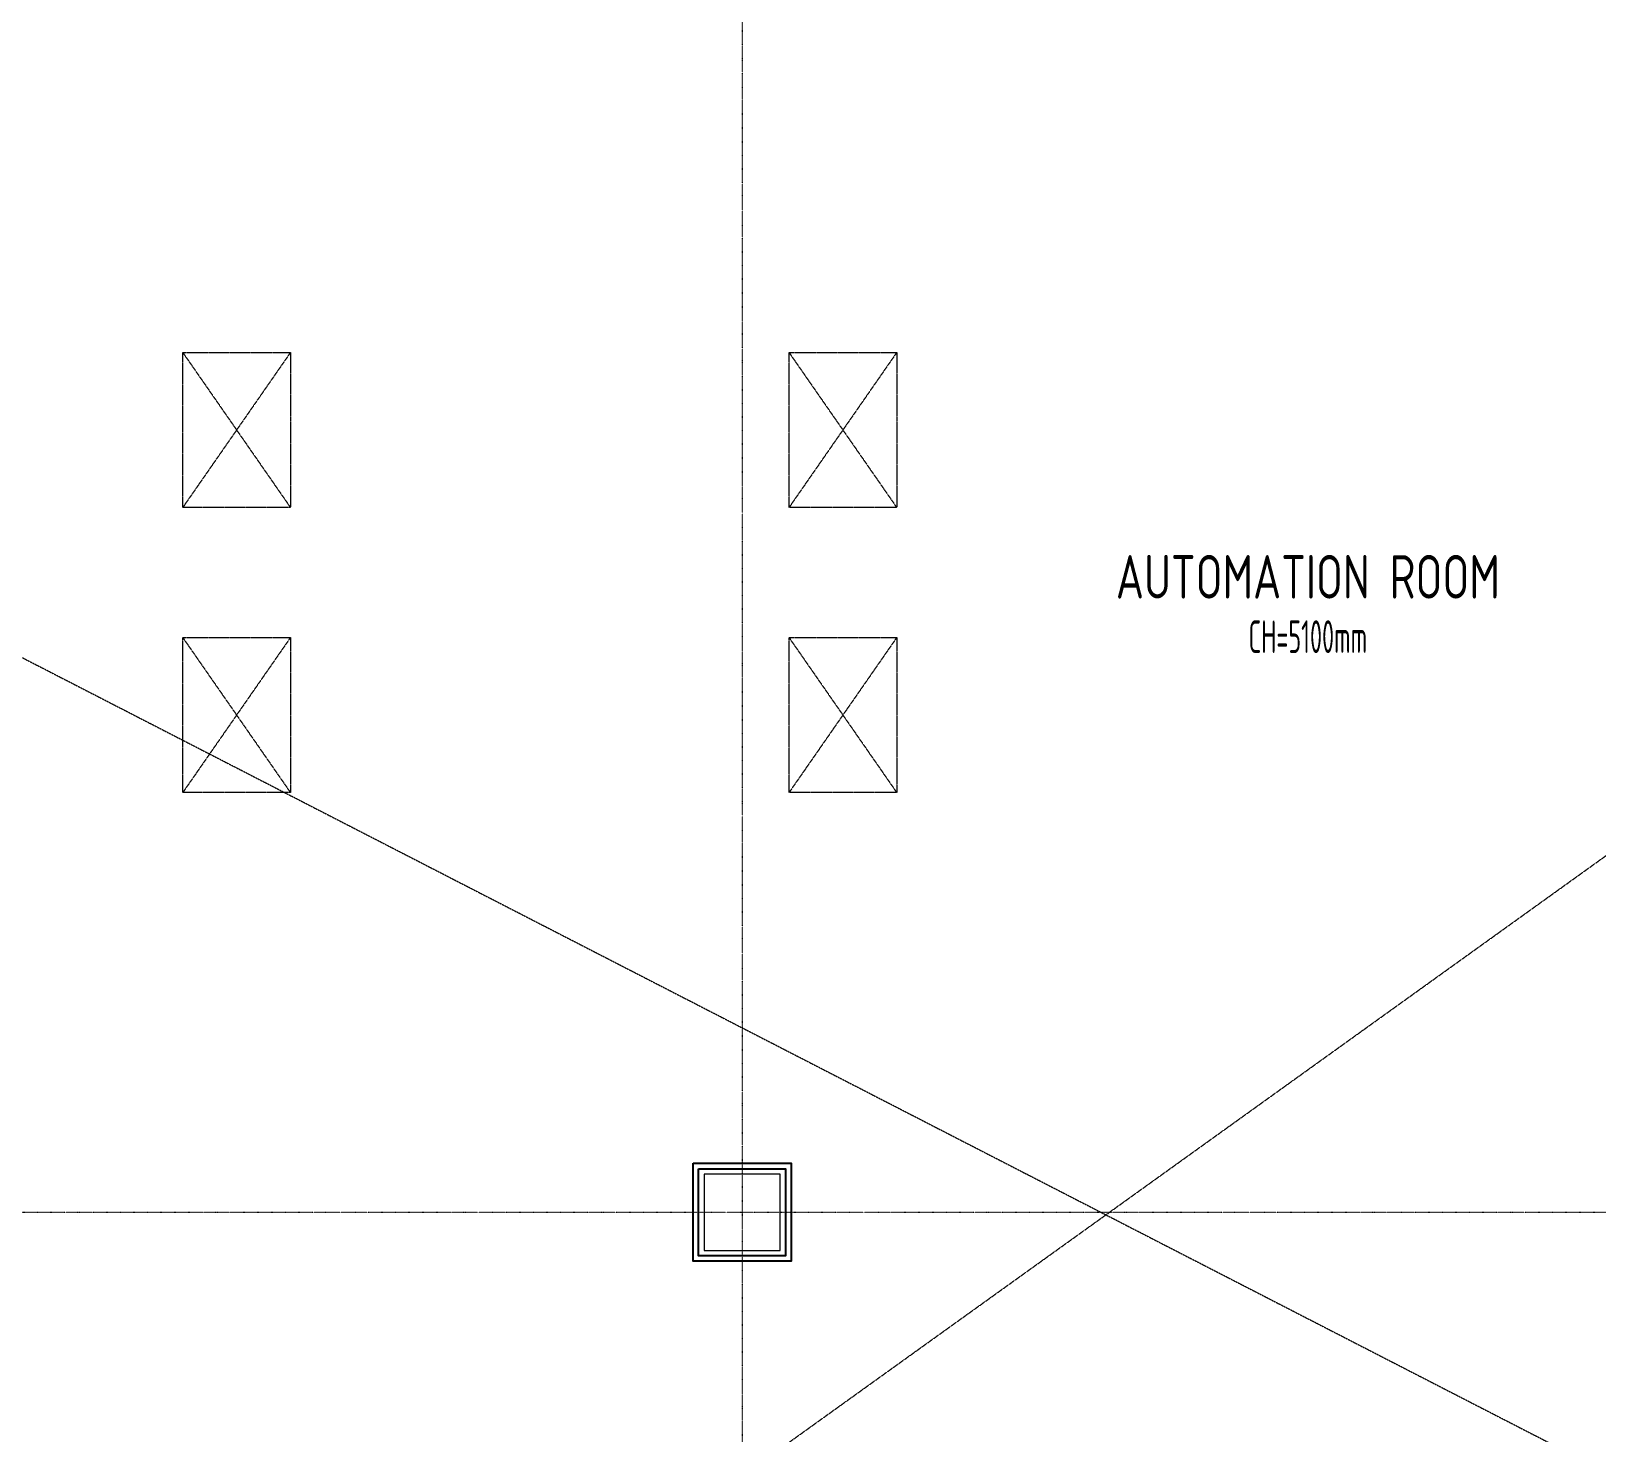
# Model space of a CAD drawing. Extents: x -76427 to 292734, y -42117 to 131250.
# Drawn here: x 203469 to 217851, y 72975 to 85850 of the extents above; entities that cross this region are included whole.
import ezdxf
from ezdxf.enums import TextEntityAlignment as Align

# ---------------------------------------------------------------- set-up
doc = ezdxf.new("R2010")
doc.units = 0
doc.header["$LTSCALE"] = 10
doc.linetypes.add('H12PL1$0$HIDDEN', pattern=[0.4, 0.3, -0.1])
doc.linetypes.add('H12PL1$0$JJP_三點線', pattern=[0.9, 0.3, -0.15, 0, -0.15, 0, -0.15, 0, -0.15])
for name, color, linetype in [('H12PL1$0$A-OBJE-2D', 252, 'Continuous'), ('H12PL1$0$S-COL', 252, 'Continuous'), ('H12PL1$0$S-GRID', 252, 'Continuous'), ('H12PL1$0$S-SLAB-SHOW', 252, 'Continuous'), ('XFDP10$0$A-CR-TT2', 1, 'Continuous'), ('XFDP10$0$A-CR-TXT', 2, 'Continuous'), ('XFDP10$0$A-W-P1S (50K)', 2, 'Continuous')]:
    doc.layers.add(name, color=color, linetype=linetype)
doc.styles.add('XFDP10$0$AA-TXT', font='isocp.shx', dxfattribs={"width": 0.8, "bigfont": 'china.shx'})

# ---------------------------------------------------------------- blocks, each defined once
blk = doc.blocks.new('XFDP10')
at = {"layer": 'XFDP10$0$A-W-P1S (50K)'}
for points in [[(209550, 75450), (210450, 75450), (210450, 74550), (209550, 74550)], [(209600, 75400), (210400, 75400), (210400, 74600), (209600, 74600)]]:
    blk.add_lwpolyline(points, close=True, dxfattribs=at)
at = {"layer": 'XFDP10$0$A-CR-TT2', "style": 'XFDP10$0$AA-TXT', "width": 0.6}
blk.add_text('CH=5100mm', height=300, dxfattribs=at).set_placement((215197.7, 80288.7), align=Align.MIDDLE)
at = {"layer": 'XFDP10$0$A-CR-TXT', "style": 'XFDP10$0$AA-TXT', "width": 0.8}
blk.add_text('AUTOMATION ROOM', height=400, dxfattribs=at).set_placement((215197.7, 80838.7), align=Align.MIDDLE)
blk = doc.blocks.new('H12PL1')
at = {"layer": 'H12PL1$0$A-OBJE-2D', "linetype": 'H12PL1$0$HIDDEN', "lineweight": 0}
for p, q in [((192000, 59650), (234750, 90350)), ((192000, 85950), (243150, 59650))]:
    blk.add_line(p, q, dxfattribs=at)
at = {"layer": 'H12PL1$0$S-COL', "lineweight": 0, "flags": 128}
blk.add_lwpolyline([(209650, 74650), (210350, 74650), (210350, 75350), (209650, 75350)], close=True, dxfattribs=at)
at = {"layer": 'H12PL1$0$S-GRID', "linetype": 'H12PL1$0$JJP_三點線', "lineweight": 0}
for p, q in [((210000, 128250), (210000, -28000)), ((-29000, 75000), (289600, 75000))]:
    blk.add_line(p, q, dxfattribs=at)
at = {"layer": 'H12PL1$0$S-SLAB-SHOW', "linetype": 'H12PL1$0$HIDDEN', "lineweight": 0}
for points in [[(204860.78, 82899.64), (205850.79, 82899.64), (205850.79, 81474.64), (204860.78, 81474.64)], [(210430.79, 82899.64), (211420.79, 82899.64), (211420.79, 81474.64), (210430.79, 81474.64)], [(204860.79, 80280.63), (205850.79, 80280.63), (205850.79, 78855.63), (204860.79, 78855.63)], [(210430.79, 80280.63), (211420.79, 80280.63), (211420.79, 78855.63), (210430.79, 78855.63)]]:
    blk.add_lwpolyline(points, close=True, dxfattribs=at)
for points in [[(204860.78, 82899.64), (205850.79, 81474.64)], [(205850.79, 82899.64), (204860.78, 81474.64)], [(210430.79, 82899.64), (211420.79, 81474.64)], [(211420.79, 82899.64), (210430.79, 81474.64)], [(204860.79, 80280.63), (205850.79, 78855.63)], [(205850.79, 80280.63), (204860.79, 78855.63)], [(210430.79, 80280.63), (211420.79, 78855.63)], [(211420.79, 80280.63), (210430.79, 78855.63)]]:
    blk.add_lwpolyline(points, dxfattribs=at)
blk.add_blockref('XFDP10', (0, 0))

msp = doc.modelspace()

# ---------------------------------------------------------------- block references
msp.add_blockref('H12PL1', (0, 0))

doc.saveas('drawing.dxf')
